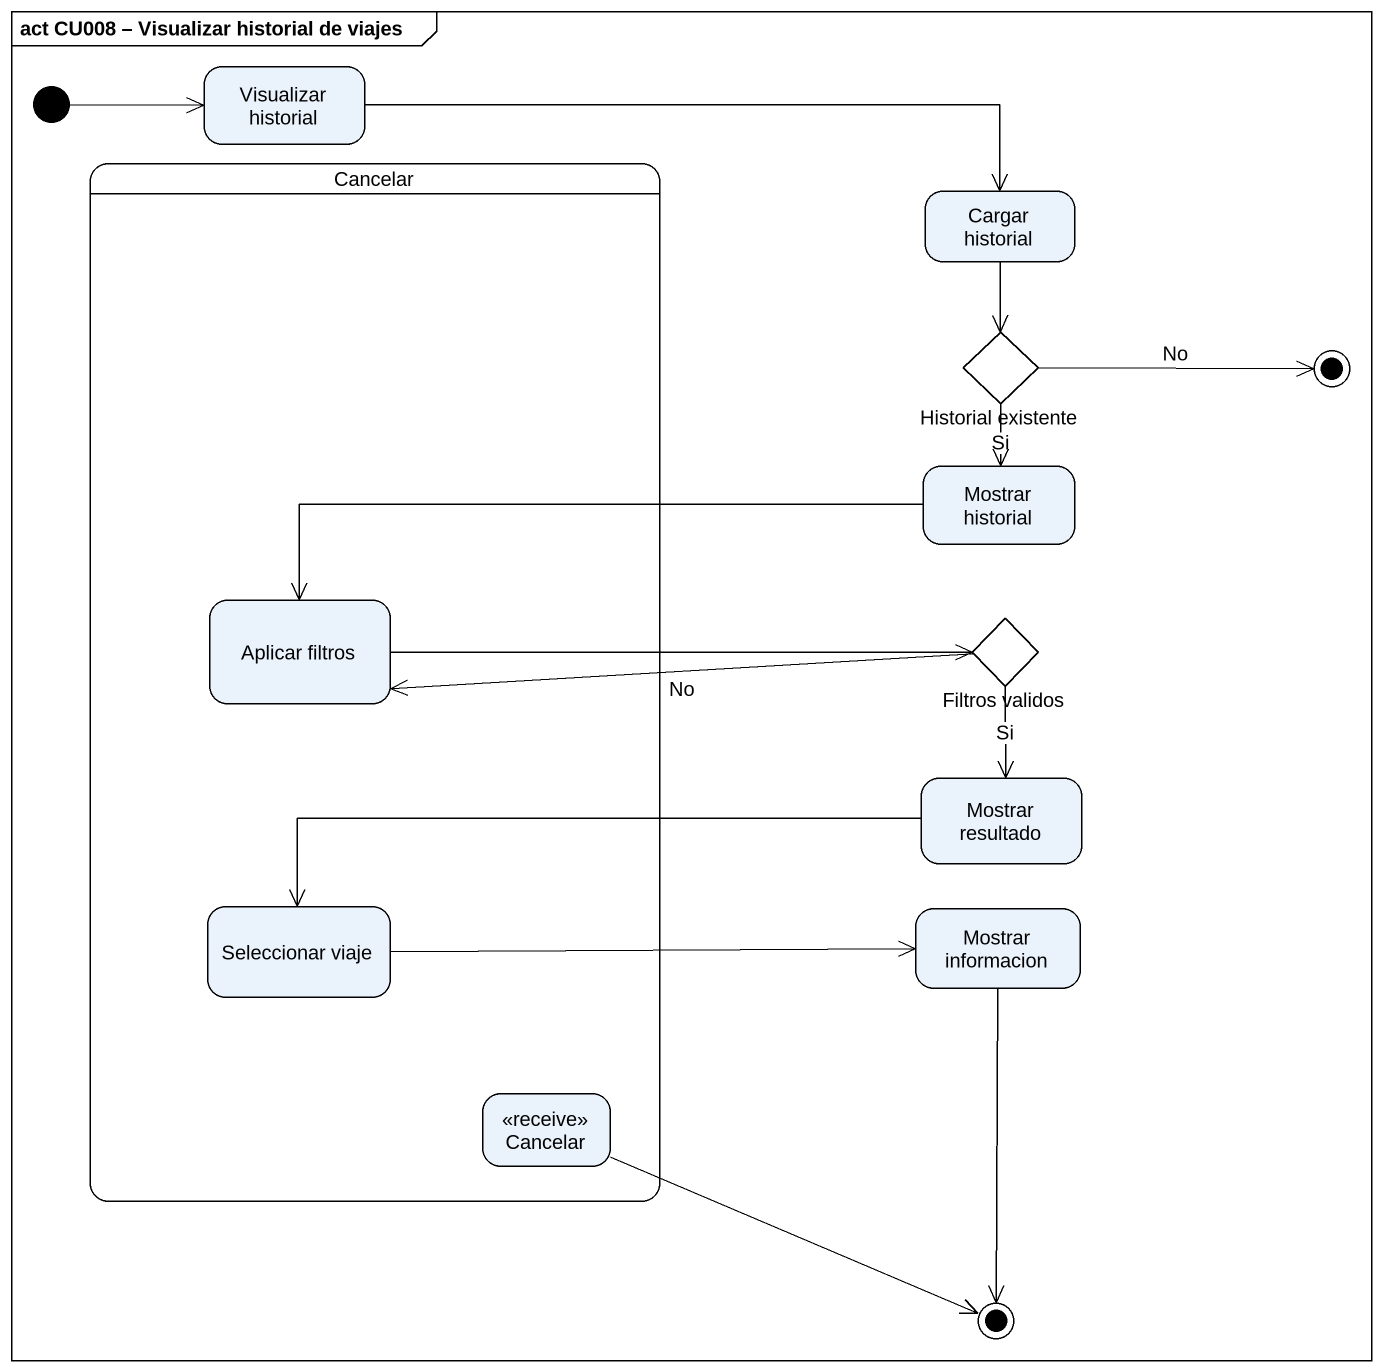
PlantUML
@startuml
mainframe act CU008 – Visualizar historial de viajes
hide empty description
state "Visualizar historial" as Visualizar_historial
state Cancelar {
  state "Aplicar filtros" as Aplicar_filtros
  state "Seleccionar viaje" as Seleccionar_viaje
  state "Cancelar" as Cancelar_2 <<receive>>
}
state "Cargar historial" as Cargar_historial
state "Historial existente" as Historial_existente <<choice>>
state final1 <<end>>
state "Mostrar historial" as Mostrar_historial
state "Filtros validos" as Filtros_validos <<choice>>
state "Mostrar resultado" as Mostrar_resultado
state "Mostrar informacion" as Mostrar_informacion
state final2 <<end>>
[*] -right-> Visualizar_historial
Visualizar_historial -right-> Cargar_historial
Cargar_historial --> Historial_existente
Historial_existente -right-> final1 : No
Historial_existente --> Mostrar_historial : Si
Mostrar_historial -left-> Aplicar_filtros
Aplicar_filtros -right-> Filtros_validos
Filtros_validos -left-> Aplicar_filtros : No
Filtros_validos --> Mostrar_resultado : Si
Mostrar_resultado -left-> Seleccionar_viaje
Seleccionar_viaje -right-> Mostrar_informacion
Mostrar_informacion --> final2
Cancelar_2 -right-> final2
@enduml
